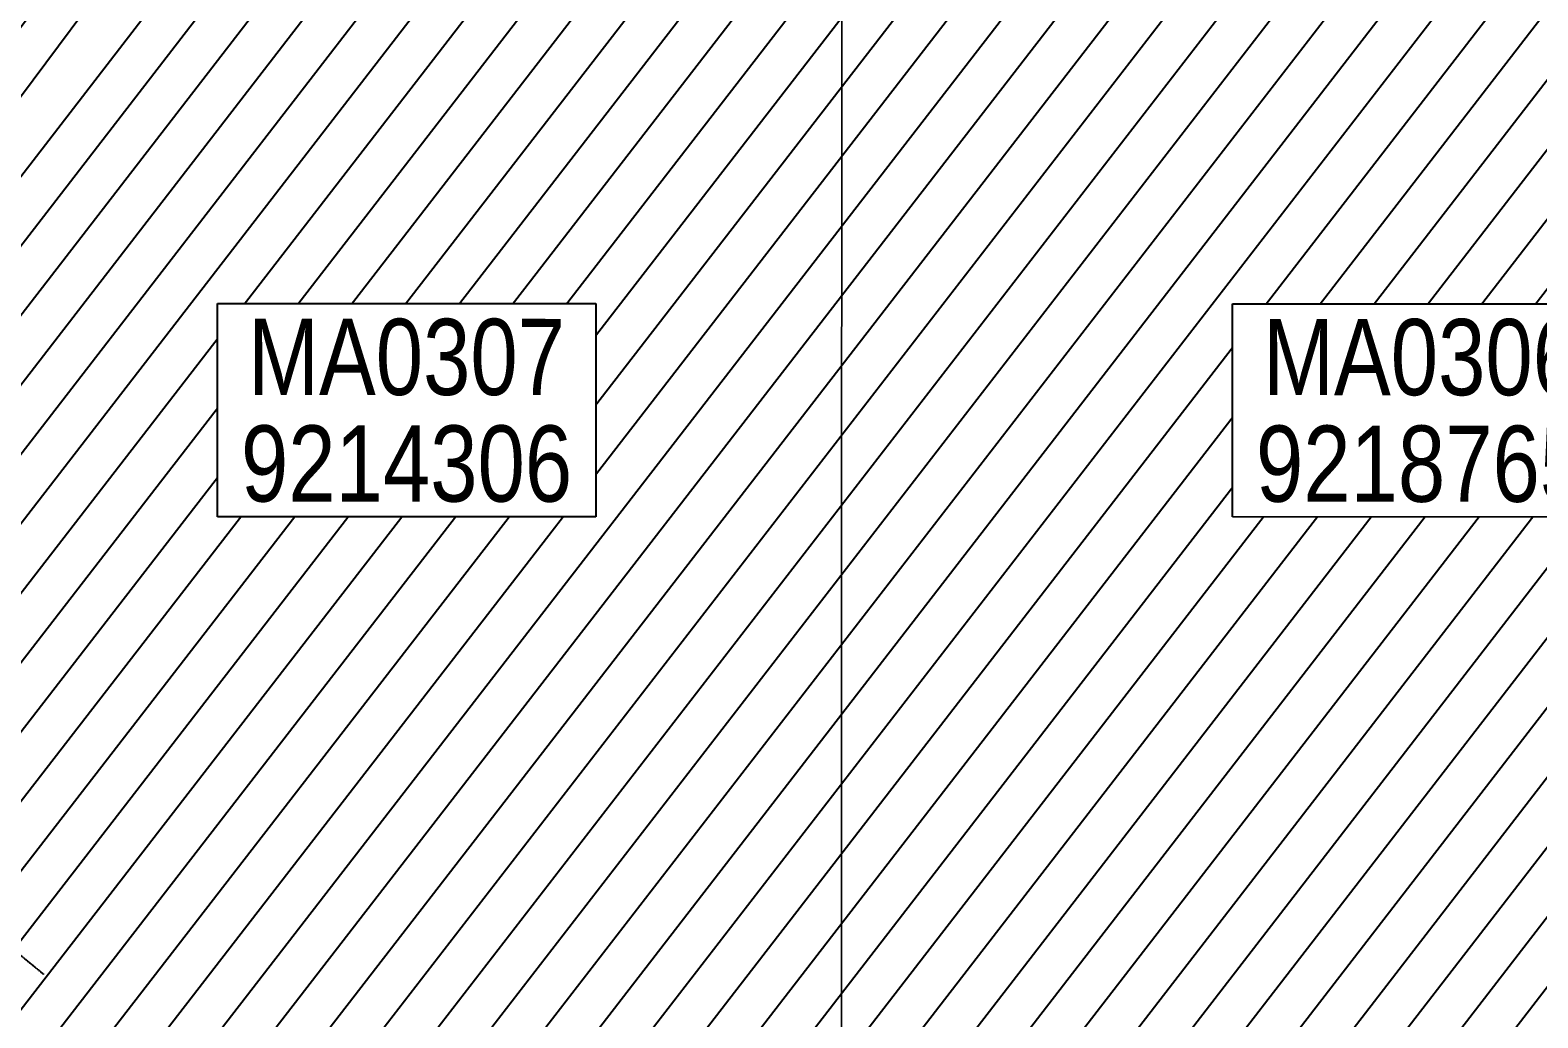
# Model space of a CAD drawing. Header units: centimetres. Extents: x -6122352 to 7132207, y -1694241 to 1947892.
# Drawn here: x 27723 to 36635, y -124537 to -118703 of the extents above; entities that cross this region are included whole.
import ezdxf
from ezdxf.xclip import XClip

# ---------------------------------------------------------------- set-up
doc = ezdxf.new("R2010")
doc.units = ezdxf.units.CM
doc.header["$MEASUREMENT"] = 0
doc.header["$XCLIPFRAME"] = 2
for name, pattern in [('DASHED2', [0.375, 0.25, -0.125]), ('XR-AR-END-SETTING OUT PLAN$0$23585-XR-AR-END-GROUND FLOOR$0$23261-XR-AR-SI-GF$0$HIDDEN', [0.375, 0.25, -0.125]), ('XR-AR-END-SETTING OUT PLAN$0$23585-XR-AR-END-GROUND FLOOR$0$945-4P-1-101-GROUND FLOOR PLAN$0$XR-MIDDLE-GROUND FLOOR PLAN$0$HIDDEN2', [0.1875, 0.125, -0.0625]), ('XR-AR-END-SETTING OUT PLAN$0$23585-XR-AR-END-GROUND FLOOR$0$HIDDEN', [0.375, 0.25, -0.125]), ('XR-AR-END-SETTING OUT PLAN$0$23585-XR-AR-END-GROUND FLOOR$0$XR-END-GROUND FLOOR PLAN$0$HIDDEN', [9.525, 6.35, -3.175]), ('XR-AR-END-SETTING OUT PLAN$0$23585-XR-AR-END-GROUND FLOOR$0$XR-END-GROUND FLOOR PLAN$0$HIDDEN2', [0.1875, 0.125, -0.0625]), ('XR-AR-END-SETTING OUT PLAN$0$23585-XR-AR-END-GROUND FLOOR$0$XR-END-GROUND FLOOR PLAN$0$xf_6a1$0$DASHED', [0.75, 0.5, -0.25]), ('XR-AR-MID-SETTING OUT FOR MASTER$0$23585-XR-AR-MID-GROUND FLOOR$0$23261-XR-AR-SI-GF$0$HIDDEN', [0.375, 0.25, -0.125]), ('XR-AR-MID-SETTING OUT FOR MASTER$0$23585-XR-AR-MID-GROUND FLOOR$0$945-4P-1-101-GROUND FLOOR PLAN$0$XR-MIDDLE-GROUND FLOOR PLAN$0$HIDDEN', [9.525, 6.35, -3.175]), ('XR-AR-MID-SETTING OUT FOR MASTER$0$23585-XR-AR-MID-GROUND FLOOR$0$945-4P-1-101-GROUND FLOOR PLAN$0$XR-MIDDLE-GROUND FLOOR PLAN$0$HIDDEN2', [0.1875, 0.125, -0.0625])]:
    doc.linetypes.add(name, pattern=pattern)
for name, color, linetype in [('00-MI-DIM', 7, 'Continuous'), ('@MI-REF LAYER', 7, 'Continuous'), ('B_TH_6', 7, 'Continuous'), ('XR-AR-END-SETTING OUT PLAN$0$23585-XR-AR-END-GROUND FLOOR$0$A-Flor-Hral', 3, 'Continuous'), ('XR-AR-END-SETTING OUT PLAN$0$23585-XR-AR-END-GROUND FLOOR$0$A-Flor-Strs', 1, 'Continuous'), ('XR-AR-MID-SETTING OUT FOR MASTER$0$23585-XR-AR-MID-GROUND FLOOR$0$A-Flor-Hral', 3, 'Continuous'), ('XR-AR-MID-SETTING OUT FOR MASTER$0$23585-XR-AR-MID-GROUND FLOOR$0$A-Flor-Strs', 1, 'Continuous'), ('XR-AR-MID-SETTING OUT FOR MASTER$0$23585-XR-AR-MID-GROUND FLOOR$0$G-SHAD-20', 251, 'Continuous'), ('XR-AR-MID-SETTING OUT FOR MASTER$0$23585-XR-AR-MID-GROUND FLOOR$0$GS-HATCH-FLOOR TILE', 251, 'Continuous')]:
    doc.layers.add(name, color=color, linetype=linetype)
doc.layers.add('23585-XR-AR-DAMAC PLOT LIMITS$0$1-End units', color=7, linetype='Continuous', lineweight=5, true_color=0xf8991e)
for name, color, linetype, lineweight in [('23585-XR-AR-DAMAC PLOT LIMITS$0$1-Mid units', 41, 'Continuous', 5), ('@ Foundations', 4, 'DASHED2', 50), ('A-ANNO-TEXT', 3, 'Continuous', 25), ('XR-AR-END-SETTING OUT PLAN$0$23585-XR-AR-END-GROUND FLOOR$0$A-DOOR-FULL', 1, 'Continuous', 9), ('XR-AR-END-SETTING OUT PLAN$0$23585-XR-AR-END-GROUND FLOOR$0$A-EQUP-KITN-PLAN', 202, 'Continuous', 9), ('XR-AR-END-SETTING OUT PLAN$0$23585-XR-AR-END-GROUND FLOOR$0$A-FLOR-OVHD', 9, 'XR-AR-END-SETTING OUT PLAN$0$23585-XR-AR-END-GROUND FLOOR$0$23261-XR-AR-SI-GF$0$HIDDEN', 15), ('XR-AR-END-SETTING OUT PLAN$0$23585-XR-AR-END-GROUND FLOOR$0$A-FLOR-UNDR', 8, 'XR-AR-END-SETTING OUT PLAN$0$23585-XR-AR-END-GROUND FLOOR$0$HIDDEN', 5), ('XR-AR-END-SETTING OUT PLAN$0$23585-XR-AR-END-GROUND FLOOR$0$A-GLAZ-SILL', 8, 'Continuous', 5), ('XR-AR-END-SETTING OUT PLAN$0$23585-XR-AR-END-GROUND FLOOR$0$A-WALL', 7, 'Continuous', 30), ('XR-AR-END-SETTING OUT PLAN$0$23585-XR-AR-END-GROUND FLOOR$0$A-WALL-FNSH', 9, 'Continuous', 5), ('XR-AR-END-SETTING OUT PLAN$0$23585-XR-AR-END-GROUND FLOOR$0$S-COLS', 51, 'Continuous', 40), ('XR-AR-END-SETTING OUT PLAN$0$23585-XR-AR-END-GROUND FLOOR$0$S-COLS-PATT', 8, 'Continuous', 5), ('XR-AR-MID-SETTING OUT FOR MASTER$0$23585-XR-AR-MID-GROUND FLOOR$0$$A-WALL', 1, 'Continuous', 5), ('XR-AR-MID-SETTING OUT FOR MASTER$0$23585-XR-AR-MID-GROUND FLOOR$0$A-DOOR', 31, 'Continuous', 5), ('XR-AR-MID-SETTING OUT FOR MASTER$0$23585-XR-AR-MID-GROUND FLOOR$0$A-DOOR-FULL', 1, 'Continuous', 9), ('XR-AR-MID-SETTING OUT FOR MASTER$0$23585-XR-AR-MID-GROUND FLOOR$0$A-FLOR-OVHD', 9, 'XR-AR-MID-SETTING OUT FOR MASTER$0$23585-XR-AR-MID-GROUND FLOOR$0$23261-XR-AR-SI-GF$0$HIDDEN', 15), ('XR-AR-MID-SETTING OUT FOR MASTER$0$23585-XR-AR-MID-GROUND FLOOR$0$A-GLAZ-SILL', 8, 'Continuous', 5), ('XR-AR-MID-SETTING OUT FOR MASTER$0$23585-XR-AR-MID-GROUND FLOOR$0$A-WALL', 7, 'Continuous', 30), ('XR-AR-MID-SETTING OUT FOR MASTER$0$23585-XR-AR-MID-GROUND FLOOR$0$A-WALL-FNSH', 9, 'Continuous', 5), ('XR-AR-MID-SETTING OUT FOR MASTER$0$23585-XR-AR-MID-GROUND FLOOR$0$S-COLS', 51, 'Continuous', 40)]:
    doc.layers.add(name, color=color, linetype=linetype, lineweight=lineweight)
doc.styles.get("Standard").update_dxf_attribs({"font": 'arial.ttf'})
doc.styles.add('Xref group 33-41$0$Overall SOP Plan$0$LAC-609-NG10-1-XREF-GRID-125SC$0$GRID-DIM-NO', font='arial.ttf', dxfattribs={"width": 0.8})
doc.dimstyles.new('LEADER', dxfattribs={"dimtxt": 0.18, "dimasz": 0.25, "dimexe": 0.18, "dimexo": 0.0625, "dimgap": 0.09, "dimtad": 0, "dimtih": 1, "dimtoh": 1, "dimdec": 4, "dimzin": 0, "dimdsep": 46, "dimtxsty": 'Standard', "dimblk": 'DOT', "dimcen": 0.09, "dimadec": 0, "dimazin": 0, "dimtfac": 1, "dimtdec": 4, "dimtofl": 0, "dimtmove": 0, "dimatfit": 3, "dimldrblk": 'DOT', "dimfxl": 1, "dimtolj": 1, "dimtzin": 0, "dimarcsym": 0})

# ---------------------------------------------------------------- blocks, each defined once
blk = doc.blocks.new('23585-XR-AR-DAMAC PLOT LIMITS')
at = {"layer": '23585-XR-AR-DAMAC PLOT LIMITS$0$1-End units', "color": 251, "true_color": 0x636466}
blk.add_lwpolyline([(496511.3387, 2768831.3651), (496505.1555, 2768824.6169), (496487.4607, 2768840.8311), (496489.3877, 2768842.9339), (496493.4411, 2768847.3577), (496493.6437, 2768847.5789)], close=True, dxfattribs=at)
at = {"layer": '23585-XR-AR-DAMAC PLOT LIMITS$0$1-Mid units', "color": 251, "true_color": 0x636466}
blk.add_lwpolyline([(496493.6437, 2768847.5789), (496497.4945, 2768851.7815), (496497.6971, 2768852.0027), (496515.3921, 2768835.7889), (496511.3387, 2768831.3651)], close=True, dxfattribs=at)
blk = doc.blocks.new('A$Cf093b529')
at = {"layer": 'A-ANNO-TEXT'}
blk.add_blockref('23585-XR-AR-DAMAC PLOT LIMITS', (-495391.9901, -2768603.4419), dxfattribs=at)
blk = doc.blocks.new('*U35')
for points in [[(91, 0), (41, 0), (41, 1021), (91, 1021)], [(0, 0), (38, 0), (38, -50), (50, -50), (50, -250), (0, -250)], [(1100, 0), (1062, 0), (1062, -50), (1050, -50), (1050, -250), (1100, -250)]]:
    blk.add_lwpolyline(points, close=True)
at = {"color": 8, "linetype": 'XR-AR-END-SETTING OUT PLAN$0$23585-XR-AR-END-GROUND FLOOR$0$XR-END-GROUND FLOOR PLAN$0$HIDDEN2'}
blk.add_arc((41, 0), 1021, 0, 90, dxfattribs=at)
at = {"layer": 'XR-AR-END-SETTING OUT PLAN$0$23585-XR-AR-END-GROUND FLOOR$0$A-GLAZ-SILL', "linetype": 'XR-AR-END-SETTING OUT PLAN$0$23585-XR-AR-END-GROUND FLOOR$0$945-4P-1-101-GROUND FLOOR PLAN$0$XR-MIDDLE-GROUND FLOOR PLAN$0$HIDDEN2', "ltscale": 3}
blk.add_lwpolyline([(0, 0), (1100, 0), (1100, -250), (0, -250)], close=True, dxfattribs=at)
blk = doc.blocks.new('*U37')
for points in [[(91, 0), (41, 0), (41, 1021), (91, 1021)], [(0, 0), (38, 0), (38, -50), (50, -50), (50, -110), (0, -110)], [(1100, 0), (1062, 0), (1062, -50), (1050, -50), (1050, -110), (1100, -110)]]:
    blk.add_lwpolyline(points, close=True)
at = {"color": 8, "linetype": 'XR-AR-END-SETTING OUT PLAN$0$23585-XR-AR-END-GROUND FLOOR$0$XR-END-GROUND FLOOR PLAN$0$HIDDEN2'}
blk.add_arc((41, 0), 1021, 0, 90, dxfattribs=at)
at = {"layer": 'XR-AR-END-SETTING OUT PLAN$0$23585-XR-AR-END-GROUND FLOOR$0$A-GLAZ-SILL', "linetype": 'XR-AR-END-SETTING OUT PLAN$0$23585-XR-AR-END-GROUND FLOOR$0$945-4P-1-101-GROUND FLOOR PLAN$0$XR-MIDDLE-GROUND FLOOR PLAN$0$HIDDEN2', "ltscale": 3}
blk.add_lwpolyline([(0, 0), (1100, 0), (1100, -110), (0, -110)], close=True, dxfattribs=at)
blk = doc.blocks.new('*U129')
for points in [[(91, 0), (41, 0), (41, 1021), (91, 1021)], [(0, 0), (38, 0), (38, -50), (50, -50), (50, -122), (0, -122)], [(1100, 0), (1062, 0), (1062, -50), (1050, -50), (1050, -122), (1100, -122)]]:
    blk.add_lwpolyline(points, close=True)
at = {"color": 8, "linetype": 'XR-AR-END-SETTING OUT PLAN$0$23585-XR-AR-END-GROUND FLOOR$0$XR-END-GROUND FLOOR PLAN$0$HIDDEN2'}
blk.add_arc((41, 0), 1021, 0, 90, dxfattribs=at)
at = {"layer": 'XR-AR-END-SETTING OUT PLAN$0$23585-XR-AR-END-GROUND FLOOR$0$A-GLAZ-SILL', "linetype": 'XR-AR-END-SETTING OUT PLAN$0$23585-XR-AR-END-GROUND FLOOR$0$945-4P-1-101-GROUND FLOOR PLAN$0$XR-MIDDLE-GROUND FLOOR PLAN$0$HIDDEN2', "ltscale": 3}
blk.add_lwpolyline([(0, 0), (1100, 0), (1100, -122), (0, -122)], close=True, dxfattribs=at)
blk = doc.blocks.new('*U36')
at = {"linetype": 'XR-AR-END-SETTING OUT PLAN$0$23585-XR-AR-END-GROUND FLOOR$0$XR-END-GROUND FLOOR PLAN$0$HIDDEN', "ltscale": 0.2}
blk.add_lwpolyline([(672.5, 0, 0, 0, 0), (125, 0, 16.7, 16.7, 0), (62.5, -171.7, 16.7, 16.7, 0), (-62.5, 171.7, 16.7, 16.7, 0), (-125, 0, 0, 0, 0), (-771.8, 0, 0, 0, 0)], format="xyseb", dxfattribs=at)
blk = doc.blocks.new('XR-AR-END-SETTING OUT PLAN$0$23585-XR-AR-END-GROUND FLOOR$0$A$C75a8815d')
at = {"layer": 'XR-AR-END-SETTING OUT PLAN$0$23585-XR-AR-END-GROUND FLOOR$0$S-COLS', "color": 252, "lineweight": 30}
blk.add_lwpolyline([(6049.9, 3656.8), (6049.9, 2256.8), (6249.9, 2256.8), (6249.9, 3656.8)], close=True, dxfattribs=at)
blk = doc.blocks.new('XR-AR-END-SETTING OUT PLAN')
at = {"layer": 'XR-AR-END-SETTING OUT PLAN$0$23585-XR-AR-END-GROUND FLOOR$0$A-EQUP-KITN-PLAN', "color": 8}
for p, q in [((5650.1, 13150), (3850.1, 13150)), ((5650.1, 11100), (3850.1, 11100))]:
    blk.add_line(p, q, dxfattribs=at)
at = {"layer": 'XR-AR-END-SETTING OUT PLAN$0$23585-XR-AR-END-GROUND FLOOR$0$A-EQUP-KITN-PLAN', "color": 8, "linetype": 'XR-AR-END-SETTING OUT PLAN$0$23585-XR-AR-END-GROUND FLOOR$0$XR-END-GROUND FLOOR PLAN$0$xf_6a1$0$DASHED'}
blk.add_line((5650.1, 10900), (3850.1, 10900), dxfattribs=at)
at = {"layer": 'XR-AR-END-SETTING OUT PLAN$0$23585-XR-AR-END-GROUND FLOOR$0$A-Flor-Hral', "color": 8}
for p, q in [((7060.1, 13750), (9050.1, 13750)), ((7060.1, 12850), (8050.1, 12850)), ((7060.1, 12800), (7060.1, 12850)), ((8050.1, 11545), (8050.1, 12850)), ((7060.1, 12800), (8000.1, 12800)), ((8000.1, 11526.8), (8000.1, 12800))]:
    blk.add_line(p, q, dxfattribs=at)
at = {"layer": 'XR-AR-END-SETTING OUT PLAN$0$23585-XR-AR-END-GROUND FLOOR$0$A-FLOR-OVHD', "color": 8, "ltscale": 5}
for p, q in [((5650.1, 12950), (5650.1, 11300)), ((5750.1, 12950), (5750.1, 11300))]:
    blk.add_line(p, q, dxfattribs=at)
at = {"layer": 'XR-AR-END-SETTING OUT PLAN$0$23585-XR-AR-END-GROUND FLOOR$0$A-Flor-Strs', "color": 8}
for p, q in [((7110.1, 12850), (7110.1, 13750)), ((7390.1, 12850), (7390.1, 13750)), ((7670.1, 12850), (7670.1, 13750)), ((7950.1, 12850), (7950.1, 13750)), ((7110.1, 12750), (7110.1, 12800)), ((7390.1, 12750), (7390.1, 12800)), ((7670.1, 12750), (7670.1, 12800)), ((7950.1, 12800), (7950.1, 11508.5)), ((7950.1, 12750), (8000.1, 12750)), ((8050.1, 12750), (9050.1, 12750)), ((8000.1, 12470), (7950.1, 12470)), ((8050.1, 12470), (9050.1, 12470)), ((8000.1, 12190), (7950.1, 12190)), ((8050.1, 12190), (9050.1, 12190)), ((8000.1, 11910), (7950.1, 11910)), ((8050.1, 11910), (9050.1, 11910)), ((8000.1, 11630), (7950.1, 11630)), ((8050.1, 11630), (8280.1, 11630))]:
    blk.add_line(p, q, dxfattribs=at)
at = {"layer": 'XR-AR-END-SETTING OUT PLAN$0$23585-XR-AR-END-GROUND FLOOR$0$A-Flor-Strs', "color": 8, "linetype": 'XR-AR-END-SETTING OUT PLAN$0$23585-XR-AR-END-GROUND FLOOR$0$XR-END-GROUND FLOOR PLAN$0$HIDDEN', "ltscale": 0.1}
for p, q in [((8280.1, 11630), (8413.8, 11630)), ((8500, 11630), (9050.1, 11630)), ((7950.1, 11508.5), (7950.1, 8110)), ((8000.1, 9060), (8000.1, 11526.8)), ((8050.1, 9010), (8050.1, 11545)), ((8000.1, 11350), (7950.1, 11350)), ((8050.1, 11350), (9050.1, 11350)), ((8000.1, 11070), (7950.1, 11070)), ((8050.1, 11070), (9050.1, 11070)), ((8000.1, 10790), (7950.1, 10790)), ((8050.1, 10790), (9050.1, 10790)), ((8000.1, 10510), (7950.1, 10510)), ((8050.1, 10510), (9050.1, 10510)), ((8000.1, 10230), (7950.1, 10230)), ((8050.1, 10230), (9030.1, 10230)), ((8000.1, 9950), (7950.1, 9950)), ((8050.1, 9950), (9030.1, 9950)), ((8050.1, 9840), (9030.1, 9840)), ((8000.1, 9670), (7950.1, 9670)), ((8050.1, 9670), (9030.1, 9670)), ((8000.1, 9390), (7950.1, 9390)), ((8050.1, 9390), (9030.1, 9390)), ((8000.1, 9110), (7950.1, 9110)), ((8050.1, 9110), (9030.1, 9110)), ((7950.1, 9060), (8000.1, 9060)), ((7950.1, 9010), (8050.1, 9010)), ((7950.1, 8210), (9050.1, 8210)), ((7950.1, 8160), (9050.1, 8160)), ((7950.1, 8110), (9050.1, 8110))]:
    blk.add_line(p, q, dxfattribs=at)
at = {"layer": 'XR-AR-END-SETTING OUT PLAN$0$23585-XR-AR-END-GROUND FLOOR$0$A-Flor-Strs', "color": 8}
for points in [[(8550.1, 12190), (8550.1, 13300), (7110.1, 13300)], [(8413.8, 11630), (8500.1, 11630)]]:
    blk.add_lwpolyline(points, dxfattribs=at)
at = {"layer": 'XR-AR-END-SETTING OUT PLAN$0$23585-XR-AR-END-GROUND FLOOR$0$A-Flor-Strs', "color": 8, "const_width": 20}
blk.add_lwpolyline([(8325.1, 12330), (8550.1, 12190), (8775.1, 12330)], dxfattribs=at)
at = {"layer": 'XR-AR-END-SETTING OUT PLAN$0$23585-XR-AR-END-GROUND FLOOR$0$A-Flor-Strs', "color": 8}
blk.add_circle((7110.1, 13300), 41.8, dxfattribs=at)
at = {"layer": 'XR-AR-END-SETTING OUT PLAN$0$23585-XR-AR-END-GROUND FLOOR$0$A-FLOR-UNDR', "color": 8, "ltscale": 5}
blk.add_line((7950.1, 12650), (9050.1, 12650), dxfattribs=at)
at = {"layer": 'XR-AR-END-SETTING OUT PLAN$0$23585-XR-AR-END-GROUND FLOOR$0$A-WALL', "color": 8}
for points in [[(9250.1, 6650), (9050.1, 6650), (9050.1, 8750), (6850.1, 8750), (6850.1, 8700), (6750.1, 8700), (6750.1, 8750), (6650.1, 8750), (6650.1, 8850), (6950.1, 8850), (6950.1, 8900), (7050.1, 8900), (7050.1, 8850), (9050.1, 8850), (9050.1, 10350), (7050.1, 10350), (7050.1, 9800), (6950.1, 9800), (6950.1, 10550), (7050.1, 10550), (7050.1, 10450), (9050.1, 10450), (9049.9, 19523.4), (9250, 19523.4)], [(5250.1, 13750), (5250.1, 13850), (5750.1, 13850), (5750.1, 12950), (5650.1, 12950), (5650.1, 13750)], [(7150.1, 12100), (7100.1, 12100), (7100.1, 11550), (7150.1, 11550)], [(5650.1, 10500), (5750.1, 10500), (5750.1, 11300), (5650.1, 11300)], [(4790.1, 8750), (3250.1, 8750), (3250.1, 8200), (3000.1, 8200), (3000.1, 9000), (4540.1, 9000), (4540.1, 9050), (4790.1, 9050)], [(5650.1, 8750), (4790.1, 8750), (4790.1, 8850), (5650.1, 8850)]]:
    blk.add_lwpolyline(points, close=True, dxfattribs=at)
for points in [[(7250.1, 12200), (7250.1, 11450), (6950.1, 11450), (6950.1, 12750), (7950.1, 12750), (7950.1, 12650), (7100.1, 12650), (7100.1, 12200), (7250.1, 12200), (7250.1, 12200), (7250.1, 12200)], [(3850.1, 10500), (5750.1, 10500), (5750.1, 10250), (4790.1, 10250), (4790.1, 10150), (4540.1, 10150), (4540.1, 10250), (3000.1, 10250), (3000.1, 12000), (3250.1, 12000), (3250.1, 11100), (3850.1, 11100), (3850.1, 10500)], [(7050.1, 10450), (7050.1, 10350)], [(9050.1, 10450), (9050.1, 10350)]]:
    blk.add_lwpolyline(points, dxfattribs=at)
at = {"layer": 'XR-AR-END-SETTING OUT PLAN$0$23585-XR-AR-END-GROUND FLOOR$0$A-WALL-FNSH', "color": 8}
for p, q in [((6870.1, 8700), (6850.1, 8700)), ((9030.1, 8730), (6870.1, 8730)), ((6870.1, 8730), (6870.1, 8700)), ((9030.1, 6670), (9030.1, 8730))]:
    blk.add_line(p, q, dxfattribs=at)
blk.add_lwpolyline([(6981.5, 9800), (7070.1, 9800), (7070.1, 10330), (9030.1, 10330), (9030.1, 8870), (7070.1, 8870), (7070.1, 8900), (7050.1, 8900)], dxfattribs=at)
at = {"layer": 'XR-AR-END-SETTING OUT PLAN$0$23585-XR-AR-END-GROUND FLOOR$0$S-COLS-PATT', "color": 8}
for p, q in [((7100.1, 12100), (7137.4, 12100)), ((7141.9, 12100), (7150.1, 12100)), ((7200.1, 12100), (7250.1, 12100))]:
    blk.add_line(p, q, dxfattribs=at)
at = {"layer": 'XR-AR-END-SETTING OUT PLAN$0$23585-XR-AR-END-GROUND FLOOR$0$A-DOOR-FULL', "color": 8}
for name, p, xscale, yscale, zscale, rotation in [('*U129', (7050.1, 10550), -0.8181818181818169, 0.8181818181818169, 0.8181818181818167, 270), ('*U129', (7050.1, 8900), -0.8181818181818169, 0.8181818181818169, 0.8181818181818167, 270), ('*U37', (6650.1, 8750), 0.9090909090912127, 0.9090909090912127, 0.9090909090912127, 179.9999999999999), ('*U129', (6850.1, 8700), 0.8181818181818152, 0.8181818181818152, 0.8181818181818152, 270)]:
    blk.add_blockref(name, p, dxfattribs=dict(at, xscale=xscale, yscale=yscale, zscale=zscale, rotation=rotation))
at = {"layer": 'XR-AR-END-SETTING OUT PLAN$0$23585-XR-AR-END-GROUND FLOOR$0$A-DOOR-FULL', "color": 8, "xscale": -1, "rotation": 270}
blk.add_blockref('*U35', (4790.1, 9050), dxfattribs=at)
at = {"layer": 'XR-AR-END-SETTING OUT PLAN$0$23585-XR-AR-END-GROUND FLOOR$0$A-FLOR-OVHD', "color": 8, "xscale": -0.999999999999999, "rotation": 199.9831065219304}
blk.add_blockref('*U36', (8500, 11710), dxfattribs=at)
at = {"layer": 'XR-AR-END-SETTING OUT PLAN$0$23585-XR-AR-END-GROUND FLOOR$0$S-COLS-PATT', "color": 8}
blk.add_blockref('XR-AR-END-SETTING OUT PLAN$0$23585-XR-AR-END-GROUND FLOOR$0$A$C75a8815d', (3000.1, 5500), dxfattribs=at)
blk = doc.blocks.new('END UNIT')
at = {"xscale": 0.001, "yscale": 0.001, "zscale": 0.001}
blk.add_blockref('XR-AR-END-SETTING OUT PLAN', (-9.1502, 0), dxfattribs=at)
blk = doc.blocks.new('*U1930')
for points in [[(91, 0), (41, 0), (41, 1021), (91, 1021)], [(0, 0), (38, 0), (38, -50), (50, -50), (50, -122), (0, -122)], [(1100, 0), (1062, 0), (1062, -50), (1050, -50), (1050, -122), (1100, -122)]]:
    blk.add_lwpolyline(points, close=True)
at = {"color": 8, "linetype": 'XR-AR-MID-SETTING OUT FOR MASTER$0$23585-XR-AR-MID-GROUND FLOOR$0$945-4P-1-101-GROUND FLOOR PLAN$0$XR-MIDDLE-GROUND FLOOR PLAN$0$HIDDEN2'}
blk.add_arc((41, 0), 1021, 0, 90, dxfattribs=at)
at = {"layer": 'XR-AR-MID-SETTING OUT FOR MASTER$0$23585-XR-AR-MID-GROUND FLOOR$0$A-GLAZ-SILL', "linetype": 'XR-AR-MID-SETTING OUT FOR MASTER$0$23585-XR-AR-MID-GROUND FLOOR$0$945-4P-1-101-GROUND FLOOR PLAN$0$XR-MIDDLE-GROUND FLOOR PLAN$0$HIDDEN2', "ltscale": 3}
blk.add_lwpolyline([(0, 0), (1100, 0), (1100, -122), (0, -122)], close=True, dxfattribs=at)
blk = doc.blocks.new('*U27')
for points in [[(91, 0), (41, 0), (41, 1021), (91, 1021)], [(0, 0), (38, 0), (38, -50), (50, -50), (50, -250), (0, -250)], [(1100, 0), (1062, 0), (1062, -50), (1050, -50), (1050, -250), (1100, -250)]]:
    blk.add_lwpolyline(points, close=True)
at = {"color": 8, "linetype": 'XR-AR-MID-SETTING OUT FOR MASTER$0$23585-XR-AR-MID-GROUND FLOOR$0$945-4P-1-101-GROUND FLOOR PLAN$0$XR-MIDDLE-GROUND FLOOR PLAN$0$HIDDEN2'}
blk.add_arc((41, 0), 1021, 0, 90, dxfattribs=at)
at = {"layer": 'XR-AR-MID-SETTING OUT FOR MASTER$0$23585-XR-AR-MID-GROUND FLOOR$0$A-GLAZ-SILL', "linetype": 'XR-AR-MID-SETTING OUT FOR MASTER$0$23585-XR-AR-MID-GROUND FLOOR$0$945-4P-1-101-GROUND FLOOR PLAN$0$XR-MIDDLE-GROUND FLOOR PLAN$0$HIDDEN2', "ltscale": 3}
blk.add_lwpolyline([(0, 0), (1100, 0), (1100, -250), (0, -250)], close=True, dxfattribs=at)
blk = doc.blocks.new('*U28')
for points in [[(0, 70), (38, 70), (38, 120), (50, 120), (50, 180), (0, 180)], [(1100, 70), (1062, 70), (1062, 120), (1050, 120), (1050, 180), (1100, 180)], [(91, 70), (41, 70), (41, -951), (91, -951)]]:
    blk.add_lwpolyline(points, close=True)
at = {"color": 8, "linetype": 'XR-AR-MID-SETTING OUT FOR MASTER$0$23585-XR-AR-MID-GROUND FLOOR$0$945-4P-1-101-GROUND FLOOR PLAN$0$XR-MIDDLE-GROUND FLOOR PLAN$0$HIDDEN2'}
blk.add_arc((41, 70), 1021, 270, 0, dxfattribs=at)
at = {"layer": 'XR-AR-MID-SETTING OUT FOR MASTER$0$23585-XR-AR-MID-GROUND FLOOR$0$A-GLAZ-SILL', "linetype": 'XR-AR-MID-SETTING OUT FOR MASTER$0$23585-XR-AR-MID-GROUND FLOOR$0$945-4P-1-101-GROUND FLOOR PLAN$0$XR-MIDDLE-GROUND FLOOR PLAN$0$HIDDEN2', "ltscale": 3}
blk.add_lwpolyline([(0, 70), (1100, 70), (1100, 180), (0, 180)], close=True, dxfattribs=at)
blk = doc.blocks.new('XR-AR-MID-SETTING OUT FOR MASTER$0$23585-XR-AR-MID-GROUND FLOOR$0$945-4P-1-101-GROUND FLOOR PLAN$0$XR-MIDDLE-GROUND FLOOR PLAN$0$A$C2DB306E2')
at = {"layer": 'XR-AR-MID-SETTING OUT FOR MASTER$0$23585-XR-AR-MID-GROUND FLOOR$0$A-DOOR-FULL'}
for p, q in [((0.15, 1.25), (0.05, 1.25)), ((0.05, 1.25), (0.05, 1.2)), ((0.15, 1.2), (0.15, 1.25)), ((0.05, 1.2), (0.15, 1.2)), ((0, 0.8), (0, 0)), ((0, 0.8), (0.04, 0.8)), ((0.04, 0.8), (0.04, 0)), ((0.05, 0.35), (0.05, 0.4)), ((0.05, 0.4), (0.15, 0.4)), ((0.15, 0.4), (0.15, 0.35)), ((0.15, 0.35), (0.05, 0.35)), ((0, 0), (0.04, 0))]:
    blk.add_line(p, q, dxfattribs=at)
at = {"layer": 'XR-AR-MID-SETTING OUT FOR MASTER$0$23585-XR-AR-MID-GROUND FLOOR$0$A-GLAZ-SILL', "linetype": 'XR-AR-MID-SETTING OUT FOR MASTER$0$23585-XR-AR-MID-GROUND FLOOR$0$945-4P-1-101-GROUND FLOOR PLAN$0$XR-MIDDLE-GROUND FLOOR PLAN$0$HIDDEN2', "ltscale": 3}
for p, q in [((0.05, 1.2), (0.05, 0.4)), ((0.15, 1.2), (0.15, 0.4))]:
    blk.add_line(p, q, dxfattribs=at)
blk = doc.blocks.new('XR-AR-MID-SETTING OUT FOR MASTER$0$23585-XR-AR-MID-GROUND FLOOR$0$945-4P-1-101-GROUND FLOOR PLAN$0$XR-MIDDLE-GROUND FLOOR PLAN$0$BREAK LINE1')
blk.add_lwpolyline([(648.2, -6.2, 0, 0, 0), (100.8, -6.2, 16.7, 16.7, 0), (38.3, -177.9, 16.7, 16.7, 0), (-86.7, 165.6, 16.7, 16.7, 0), (-149.2, -6.2, 0, 0, 0), (-912.1, -6.2, 0, 0, 0)], format="xyseb")
blk = doc.blocks.new('XR-AR-MID-SETTING OUT FOR MASTER$0$23585-XR-AR-MID-GROUND FLOOR$0$945-4P-1-101-GROUND FLOOR PLAN$0$XR-MIDDLE-GROUND FLOOR PLAN$0$WRFWF')
at = {"layer": 'XR-AR-MID-SETTING OUT FOR MASTER$0$23585-XR-AR-MID-GROUND FLOOR$0$A-FLOR-OVHD', "linetype": 'XR-AR-MID-SETTING OUT FOR MASTER$0$23585-XR-AR-MID-GROUND FLOOR$0$945-4P-1-101-GROUND FLOOR PLAN$0$XR-MIDDLE-GROUND FLOOR PLAN$0$HIDDEN', "ltscale": 0.1}
for p, q in [((9250, 14090), (9250, 9909.4)), ((10350, 14089.4), (9250, 14089.4)), ((10350, 13809.4), (9250, 13809.4)), ((10350, 13529.4), (9250, 13529.4)), ((10350, 13249.4), (9250, 13249.4)), ((10350, 12969.4), (9250, 12969.4)), ((10350, 12689.4), (9250, 12689.4)), ((10350, 12409.4), (9250, 12409.4)), ((10350, 12129.4), (9250, 12129.4)), ((10350, 11849.4), (9250, 11849.4)), ((10350, 11569.4), (9250, 11569.4)), ((10350, 11289.4), (9250, 11289.4)), ((10350, 11009.4), (9250, 11009.4)), ((10350, 11009.4), (10350, 9909.4)), ((10350, 9909.4), (9250, 9909.4))]:
    blk.add_line(p, q, dxfattribs=at)
blk.add_lwpolyline([(10350, 14370), (10350, 11009.4)], dxfattribs=at)
blk = doc.blocks.new('XR-AR-MID-SETTING OUT FOR MASTER$0$23585-XR-AR-MID-GROUND FLOOR$0$945-4P-1-101-GROUND FLOOR PLAN$0$XR-MIDDLE-GROUND FLOOR PLAN$0$ASDASDASD')
blk.add_wipeout([(-42428.5, 24502.3), (-42278.5, 24502.3), (-42278.5, 24052.3), (-42428.5, 24052.3)])
blk.add_hatch(color=256).paths.add_polyline_path([(-42428.5, 24502.3), (-42278.5, 24502.3), (-42428.5, 24052.3)])
for p, q in [((-42278.5, 24502.3), (-42428.5, 24502.3)), ((-42428.5, 24502.3), (-42428.5, 24052.3)), ((-42428.5, 24052.3), (-42278.5, 24502.3)), ((-42278.5, 24052.3), (-42278.5, 24502.3)), ((-42428.5, 24052.3), (-42278.5, 24052.3))]:
    blk.add_line(p, q)
blk = doc.blocks.new('XR-AR-MID-SETTING OUT FOR MASTER$0$23585-XR-AR-MID-GROUND FLOOR$0$A$C08698786')
at = {"layer": 'XR-AR-MID-SETTING OUT FOR MASTER$0$23585-XR-AR-MID-GROUND FLOOR$0$S-COLS', "color": 252, "lineweight": 30}
blk.add_lwpolyline([(-100, 9156.8), (-100, 7756.8), (100, 7756.8), (100, 9156.8)], close=True, dxfattribs=at)
blk = doc.blocks.new('XR-AR-MID-SETTING OUT FOR MASTER')
at = {"layer": 'XR-AR-MID-SETTING OUT FOR MASTER$0$23585-XR-AR-MID-GROUND FLOOR$0$A-FLOR-OVHD', "color": 8, "linetype": 'XR-AR-MID-SETTING OUT FOR MASTER$0$23585-XR-AR-MID-GROUND FLOOR$0$23261-XR-AR-SI-GF$0$HIDDEN', "ltscale": 5}
for p, q in [((3400, 14152.7), (3400, 12202.7)), ((3500.1, 12202.7), (3500.1, 14152.7))]:
    blk.add_line(p, q, dxfattribs=at)
blk.add_lwpolyline([(2750, 12002.6), (3250, 12002.6), (3250, 11502.7), (2750, 11502.7)], close=True, dxfattribs=at)
for points in [[(2750, 12002.6), (3250, 11502.7)], [(2750, 11502.7), (3250, 12002.6)]]:
    blk.add_lwpolyline(points, dxfattribs=at)
at = {"layer": 'XR-AR-MID-SETTING OUT FOR MASTER$0$23585-XR-AR-MID-GROUND FLOOR$0$A-Flor-Strs', "color": 8}
for p, q in [((1200, 13852.7), (1200, 13573.2)), ((1100, 13572.7), (100, 13572.7)), ((1200, 13572.7), (1150, 13572.7))]:
    blk.add_line(p, q, dxfattribs=at)
at = {"layer": 'XR-AR-MID-SETTING OUT FOR MASTER$0$23585-XR-AR-MID-GROUND FLOOR$0$A-Flor-Strs', "color": 8, "const_width": 15}
blk.add_lwpolyline([(455.2, 13685.2), (650, 13572.7), (844.9, 13685.2)], dxfattribs=at)
at = {"layer": 'XR-AR-MID-SETTING OUT FOR MASTER$0$23585-XR-AR-MID-GROUND FLOOR$0$A-WALL', "color": 8}
for points in [[(1950, 13202.6), (2000, 13202.6), (2000, 13652.6), (1950, 13652.6)], [(3400, 12202.7), (3500.1, 12202.7), (3500.1, 11502.7), (4400, 11502.7), (4400, 11252.7), (3650, 11252.7), (3650, 11027.6), (3400, 11027.6)], [(4250, 5500), (3050, 5500), (3050, 5750), (4000.2, 5750), (4000.2, 8850), (3300, 8850), (3300, 8950), (3400, 8950.2), (3400.1, 9927.6), (3650, 9927.6), (3650, 9100), (4250, 9100)], [(2100.1, 8950.1), (2099.9, 9050.2), (2200, 9050.2), (2200, 8950.1), (2300, 8950.2), (2300, 8850.1), (2000, 8850.1), (2000, 8950.1)]]:
    blk.add_lwpolyline(points, close=True, dxfattribs=at)
blk.add_lwpolyline([(2100, 11050), (2100, 10950)], dxfattribs=at)
at = {"layer": 'XR-AR-MID-SETTING OUT FOR MASTER$0$23585-XR-AR-MID-GROUND FLOOR$0$A-WALL-FNSH', "color": 8}
for points in [[(2080, 10930), (120, 10930), (120, 8972.8), (1100, 8972.8), (1100, 8952.8)], [(2100, 9950), (2080, 9950), (2080, 10930)]]:
    blk.add_lwpolyline(points, dxfattribs=at)
at = {"layer": 'XR-AR-MID-SETTING OUT FOR MASTER$0$23585-XR-AR-MID-GROUND FLOOR$0$$A-WALL', "color": 8}
blk.add_blockref('XR-AR-MID-SETTING OUT FOR MASTER$0$23585-XR-AR-MID-GROUND FLOOR$0$945-4P-1-101-GROUND FLOOR PLAN$0$XR-MIDDLE-GROUND FLOOR PLAN$0$WRFWF', (-9150, -796.8), dxfattribs=at)
at = {"layer": 'XR-AR-MID-SETTING OUT FOR MASTER$0$23585-XR-AR-MID-GROUND FLOOR$0$A-DOOR', "color": 8, "xscale": -1000.000000000001, "yscale": 1000.000000000001, "zscale": 1000.000000000001, "rotation": 270}
blk.add_blockref('XR-AR-MID-SETTING OUT FOR MASTER$0$23585-XR-AR-MID-GROUND FLOOR$0$945-4P-1-101-GROUND FLOOR PLAN$0$XR-MIDDLE-GROUND FLOOR PLAN$0$A$C2DB306E2', (750, 8800.1), dxfattribs=at)
at = {"layer": 'XR-AR-MID-SETTING OUT FOR MASTER$0$23585-XR-AR-MID-GROUND FLOOR$0$A-DOOR-FULL', "color": 8, "xscale": 0.8181820445283869, "yscale": 0.8181820445283869, "zscale": 0.8181820445283869, "rotation": 90}
for p in [(2100.1, 11150), (2100, 9050.1)]:
    blk.add_blockref('*U1930', p, dxfattribs=at)
at = {"layer": 'XR-AR-MID-SETTING OUT FOR MASTER$0$23585-XR-AR-MID-GROUND FLOOR$0$A-DOOR-FULL', "color": 8, "rotation": 90}
blk.add_blockref('*U27', (3400, 9927.6), dxfattribs=at)
at = {"layer": 'XR-AR-MID-SETTING OUT FOR MASTER$0$23585-XR-AR-MID-GROUND FLOOR$0$A-DOOR-FULL', "color": 8, "xscale": -0.909090909090913, "yscale": 0.909090909090913, "zscale": 0.909090909090913}
blk.add_blockref('*U28', (3300, 8786.4), dxfattribs=at)
at = {"layer": 'XR-AR-MID-SETTING OUT FOR MASTER$0$23585-XR-AR-MID-GROUND FLOOR$0$A-FLOR-OVHD', "color": 8, "linetype": 'XR-AR-MID-SETTING OUT FOR MASTER$0$23585-XR-AR-MID-GROUND FLOOR$0$23261-XR-AR-SI-GF$0$HIDDEN', "ltscale": 5, "xscale": -0.9999999999999997, "rotation": 194.2810957359752}
blk.add_blockref('XR-AR-MID-SETTING OUT FOR MASTER$0$23585-XR-AR-MID-GROUND FLOOR$0$945-4P-1-101-GROUND FLOOR PLAN$0$XR-MIDDLE-GROUND FLOOR PLAN$0$BREAK LINE1', (675, 13433.2), dxfattribs=at)
at = {"layer": 'XR-AR-MID-SETTING OUT FOR MASTER$0$23585-XR-AR-MID-GROUND FLOOR$0$G-SHAD-20', "color": 8}
blk.add_blockref('XR-AR-MID-SETTING OUT FOR MASTER$0$23585-XR-AR-MID-GROUND FLOOR$0$945-4P-1-101-GROUND FLOOR PLAN$0$XR-MIDDLE-GROUND FLOOR PLAN$0$ASDASDASD', (44478.5, -10849.7), dxfattribs=at)
at = {"layer": 'XR-AR-MID-SETTING OUT FOR MASTER$0$23585-XR-AR-MID-GROUND FLOOR$0$A-Flor-Hral', "color": 8}
blk.add_lwpolyline([(1150, 13560.5), (1150, 13902.7), (2090, 13902.7), (2090, 13952.7), (1100, 13952.7), (1100, 13547.8)], dxfattribs=at)
at = {"layer": 'XR-AR-MID-SETTING OUT FOR MASTER$0$23585-XR-AR-MID-GROUND FLOOR$0$A-Flor-Strs', "color": 8}
blk.add_lwpolyline([(650, 13572.7), (650, 14402.7), (2040, 14402.7)], dxfattribs=at)
at = {"layer": 'XR-AR-MID-SETTING OUT FOR MASTER$0$23585-XR-AR-MID-GROUND FLOOR$0$A-WALL', "color": 8}
for points in [[(100, 19472.7), (-100, 19472.7), (-100, 5500), (100, 5500), (100, 8850.1), (1100, 8850.1), (1100, 8950.1), (100, 8950.1), (100, 10950), (2100, 10950), (2100, 9950.1), (2200, 9950.1), (2200.1, 11150), (2100.1, 11150), (2100, 11050), (100, 11050)], [(2200, 13652.6), (2200, 13652.6), (2200, 13852.6), (1200, 13852.7), (1200, 13752.7), (1850, 13752.6), (1850, 13102.6), (2100.1, 13102.6), (2100.1, 12652.6), (1950, 12652.6), (1950, 12552.4), (2100.1, 12552.4), (2100, 12050), (2200, 12050), (2200, 13202.6), (2050, 13202.6), (2050, 13652.6), (2200, 13652.6)]]:
    blk.add_lwpolyline(points, close=True, dxfattribs=at)
at = {"layer": 'XR-AR-MID-SETTING OUT FOR MASTER$0$23585-XR-AR-MID-GROUND FLOOR$0$GS-HATCH-FLOOR TILE', "color": 8}
blk.add_blockref('XR-AR-MID-SETTING OUT FOR MASTER$0$23585-XR-AR-MID-GROUND FLOOR$0$A$C08698786', (0, 0), dxfattribs=at)
blk = doc.blocks.new('MID UNIT')
at = {"xscale": 0.001, "yscale": 0.001, "zscale": 0.001}
blk.add_blockref('XR-AR-MID-SETTING OUT FOR MASTER', (0, 0), dxfattribs=at)
blk = doc.blocks.new('TH_6')
blk.add_blockref('END UNIT', (495802.3054, 2769163.9966))
blk.add_blockref('MID UNIT', (495802.3054, 2769163.9966))
blk = doc.blocks.new('A$Ce2a03a74')
at = {"layer": 'B_TH_6', "xscale": 999.9914829579993, "yscale": 999.9914829579993, "zscale": 999.9914829579993}
blk.add_blockref('TH_6', (-495790404.5, -2769140733.3), dxfattribs=at)
blk = doc.blocks.new('23585-XR-AR-MALDIVE-2$0$TH_6')
at = {"ltscale": 10, "xscale": 0.00100002623446598, "yscale": 0.00100002623446598, "zscale": 0.00100002623446598}
blk.add_blockref('A$Ce2a03a74', (495794.6272, 2769164.3184), dxfattribs=at)
at = {"layer": '@ Foundations', "linetype": 'DASHED2', "ltscale": 0.25}
blk.add_lwpolyline([(495803.7803, 2769173.8838), (495800.8303, 2769173.8838), (495800.8303, 2769168.8338), (495803.7803, 2769168.8338)], close=True, dxfattribs=at)
blk = doc.blocks.new('_Dot')
at = {"color": 0, "linetype": 'ByBlock', "lineweight": -2}
blk.add_line((-0.5, 0), (-1, 0), dxfattribs=at)
at = {"color": 0, "linetype": 'ByBlock', "const_width": 0.5}
blk.add_lwpolyline([(-0.25, 0, 1), (0.25, 0, 1)], format="xyb", close=True, dxfattribs=at)

msp = doc.modelspace()

# ---------------------------------------------------------------- block references
at = {"layer": '@MI-REF LAYER'}
ref = msp.add_blockref('23585-XR-AR-MALDIVE-2$0$TH_6', (-496247326.37167, -2769210907.2517), dxfattribs=dict(at, xscale=1000, yscale=1000, zscale=1000, rotation=359.9901192584459))
XClip(ref).set_block_clipping_path([(495847.3946773305, 2769163.996290327), (495847.3951444335, 2769187.9361643074), (495844.3002996335, 2769187.9361991249), (495838.3002991418, 2769187.9361946657), (495832.3052257986, 2769187.9361903295), (495826.3004369352, 2769187.9363213265), (495820.3001495281, 2769187.9363291273), (495817.1551721904, 2769187.9363977872), (495814.3003452776, 2769187.9364601057), (495808.3002873205, 2769187.9364546384), (495807.8734177209, 2769187.9364567325), (495802.3002497826, 2769187.9364512516), (495801.8927909273, 2769187.9364531948), (495796.0052516342, 2769187.9364065453), (495793.3567334122, 2769187.9365685666), (495793.3523089078, 2769163.9964517718)])

# ---------------------------------------------------------------- next in the draw order: wipeouts: each hides what was drawn before it
at = {"color": 10}
msp.add_wipeout([(26371.36217, -112679.02863), (26368.94537, -126952.55203), (74669.94516, -126960.88068), (74671.14394, -112687.35655), (68422.33985, -112686.29507), (68422.42265, -112986.90214), (32621.28717, -112980.72819), (32621.47366, -112680.10503), (26370.06295, -112679.01081)], dxfattribs=at).dxf.layer = '@MI-REF LAYER'

# ---------------------------------------------------------------- next in the draw order: hatches: boundary and pattern name
at = {"layer": '@MI-REF LAYER'}
h = msp.add_hatch(dxfattribs=at)
h.set_pattern_fill('ANSI31', color=256, scale=1999.999998, angle=6.722712846)
h.set_pattern_definition([(51.722712846, (-2376941521.7, -1504247754.46), (-196.255499328, 154.866971583), [])])
h.paths.add_polyline_path([(74668.64594, -126960.88139), (74669.89675, -112687.35634), (68438.35395, -112708.14719), (68420.87232, -112988.31513), (32621.53804, -112980.72823), (32620.0398, -112680.08863), (26370.06295, -112679.01081), (26367.65192, -126952.55181)])

# ---------------------------------------------------------------- next in the draw order: leaders
at = {"linetype": 'DASHED2'}
msp.add_leader([(24919.92875, -121917.21472), (27801.96731, -124278.1774)], dimstyle='LEADER', dxfattribs=at)

# ---------------------------------------------------------------- next in the draw order: texts
at = {"layer": '00-MI-DIM', "color": 7, "char_height": 450, "width": 2056.8768806, "attachment_point": 1, "rotation": 359.988031613, "line_spacing_factor": 0.839439, "style": 'Xref group 33-41$0$Overall SOP Plan$0$LAC-609-NG10-1-XREF-GRID-125SC$0$GRID-DIM-NO', "bg_fill": 19, "box_fill_scale": 1.2, "bg_fill_color": 256, "bg_fill_transparency": 0}
for s, insert in [('\\pxqc;MA0307 9214306', (28919.71632, -120407.64785, -157.46104)), ('\\pxqc;MA0306 9218765', (34919.1349, -120408.78973, -157.46104))]:
    msp.add_mtext(s, dxfattribs=dict(at, insert=insert))

# ---------------------------------------------------------------- next in the draw order: block references
at = {"layer": '@MI-REF LAYER', "xscale": 1000, "yscale": 1000, "zscale": 1000, "rotation": 312.4882903633292}
msp.add_blockref('A$Cf093b529', (-891608.73293, 539022.72011), dxfattribs=at)

doc.saveas('drawing.dxf')
